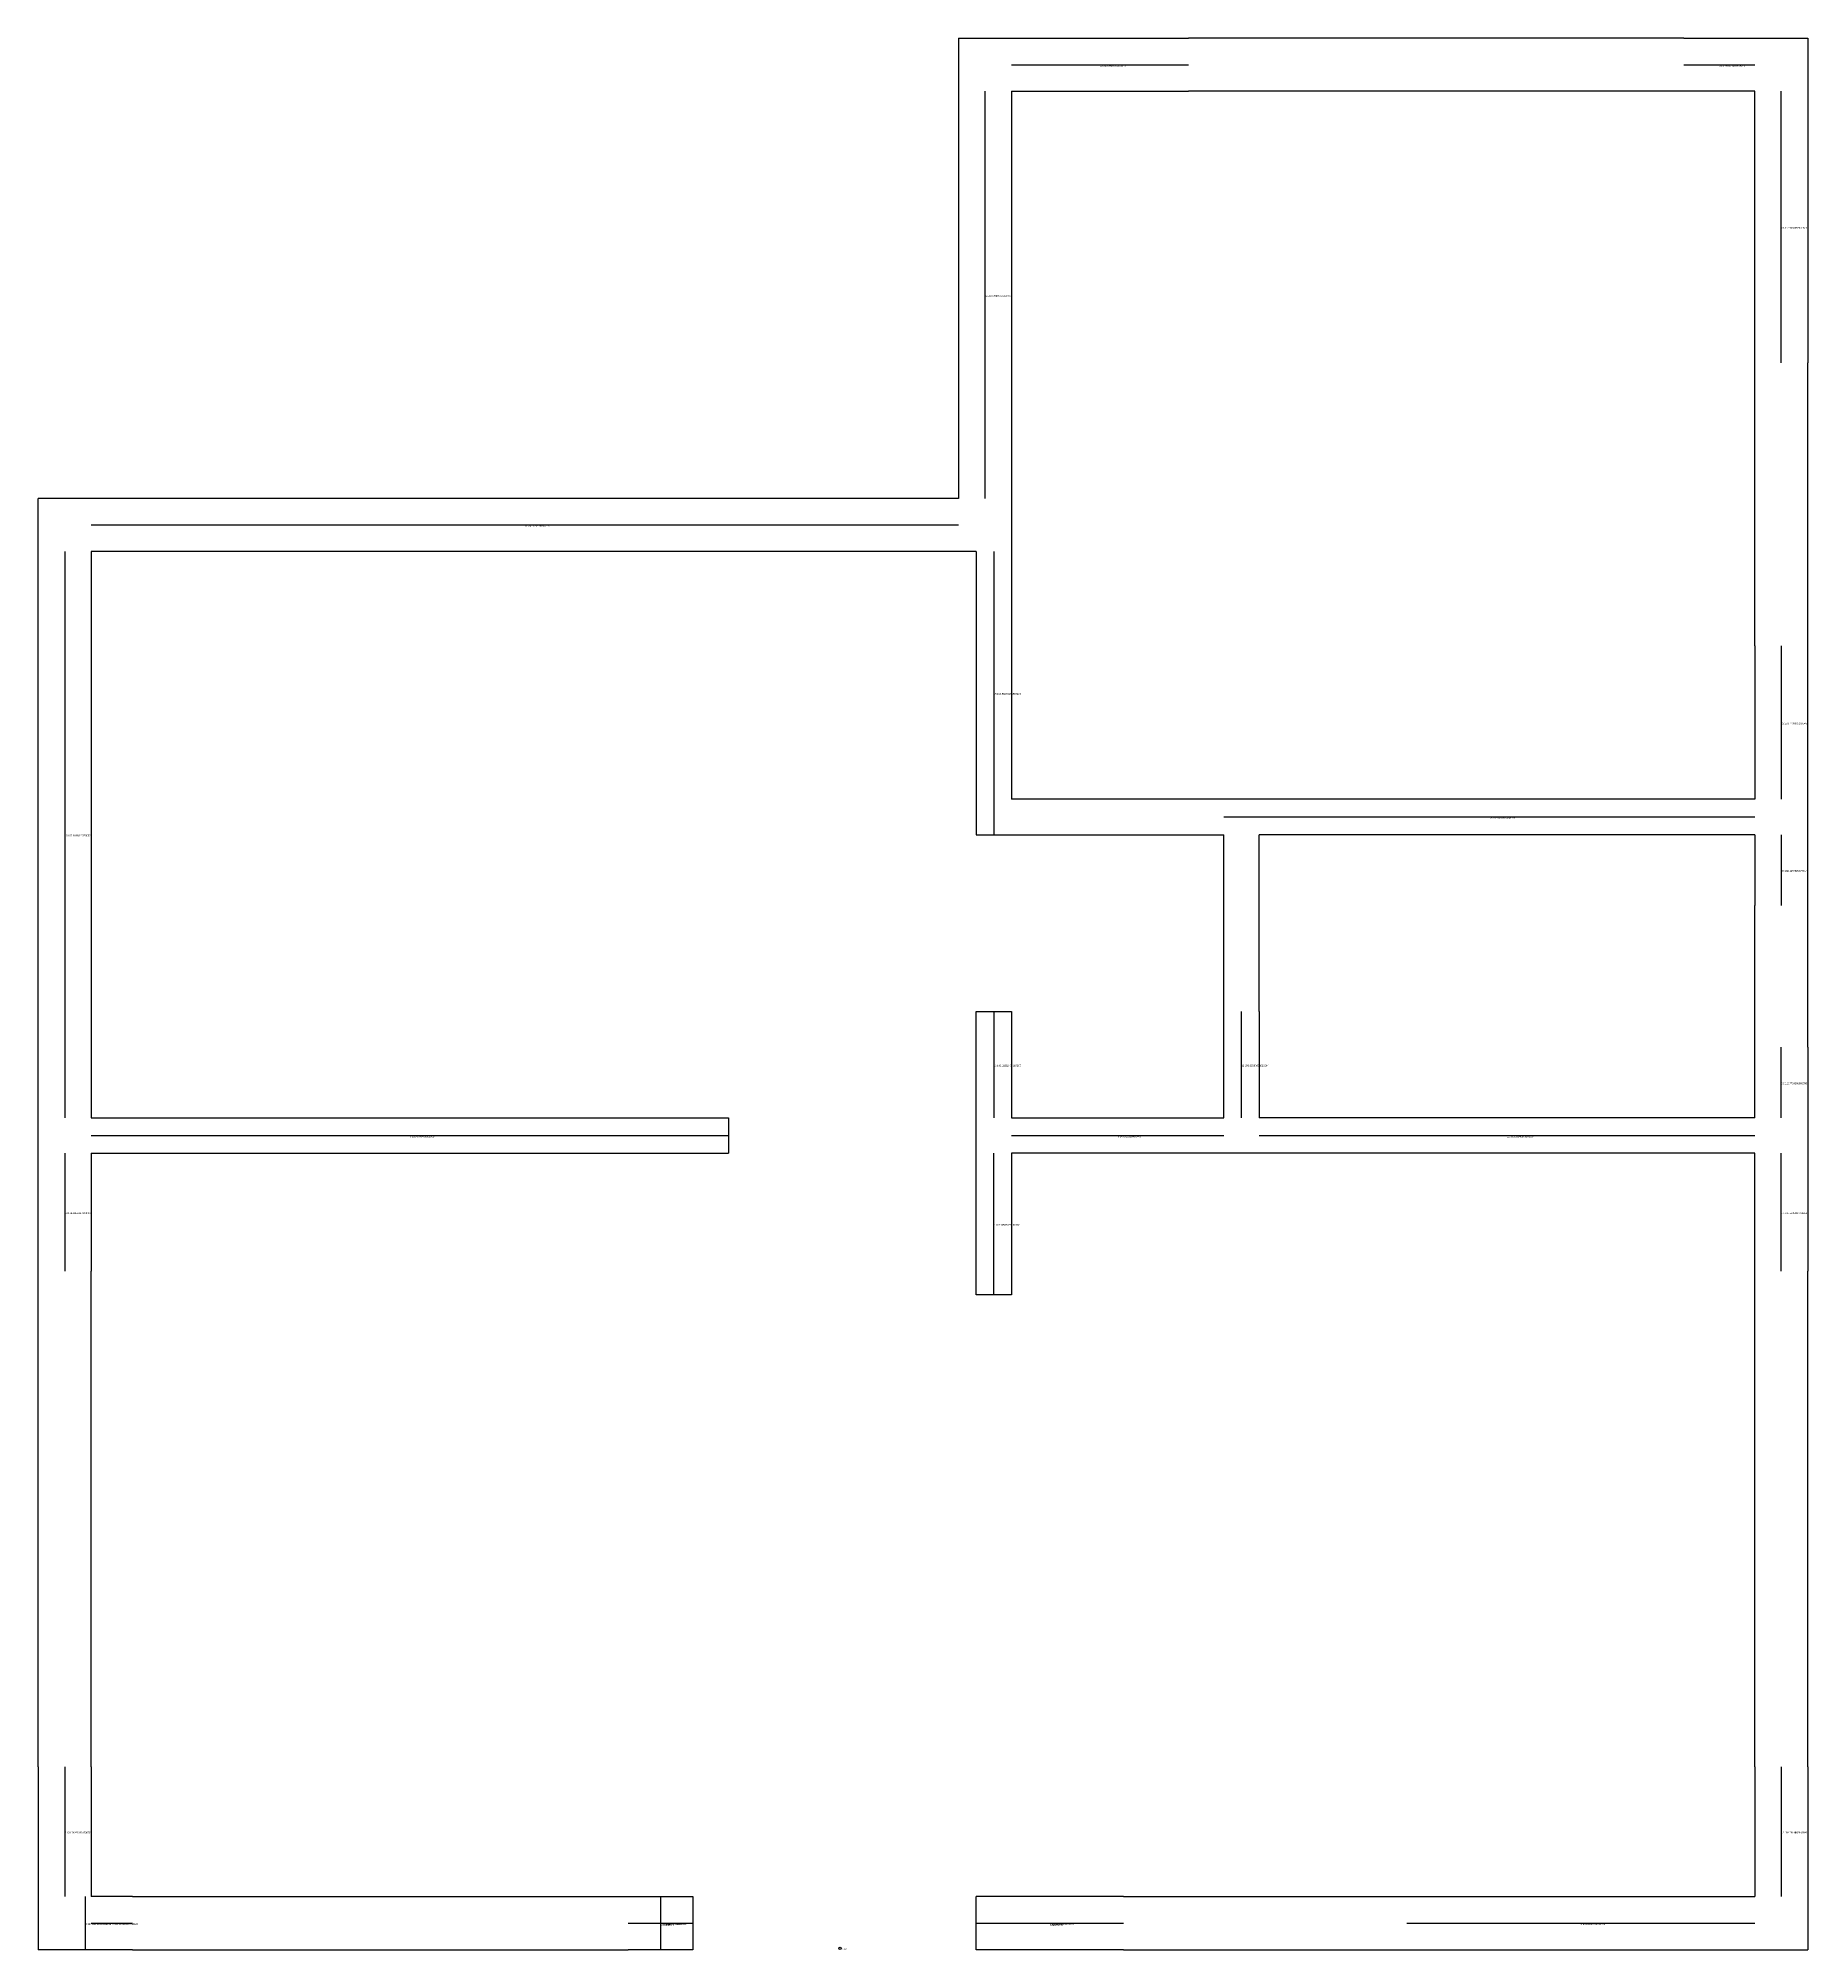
# Model space of a CAD drawing. Header units: metres. Extents: x 335 to 635, y 402 to 726.
import ezdxf

# ---------------------------------------------------------------- set-up
doc = ezdxf.new("R2010")
doc.units = ezdxf.units.M

msp = doc.modelspace()

# ---------------------------------------------------------------- linework, layer by layer
at = {"layer": 'centrelines'}
for p, q in [((500, 721.5), (530, 721.5)), ((614, 721.5), (626, 721.5)), ((495.5, 717), (495.5, 648)), ((630.5, 671), (630.5, 717)), ((344, 643.5), (491, 643.5)), ((339.5, 639), (339.5, 543)), ((497, 639), (497, 591)), ((630.5, 623), (630.5, 597)), ((536, 594), (626, 594)), ((630.5, 591), (630.5, 579)), ((497, 561), (497, 543)), ((539, 543), (539, 561)), ((630.5, 543), (630.5, 555)), ((344, 540), (452, 540)), ((500, 540), (536, 540)), ((542, 540), (626, 540)), ((339.5, 537), (339.5, 517)), ((497, 513), (497, 537)), ((630.5, 517), (630.5, 537)), ((339.5, 433), (339.5, 411)), ((630.5, 433), (630.5, 411)), ((343, 402), (343, 411)), ((440.5, 411), (440.5, 402)), ((344, 406.5), (351, 406.5)), ((435, 406.5), (446, 406.5)), ((494, 406.5), (519, 406.5)), ((567, 406.5), (626, 406.5))]:
    msp.add_line(p, q, dxfattribs=at)
at = {"layer": 'entity_location'}
msp.add_circle((470.95, 402.23), 0.2, dxfattribs=at)
at = {"layer": 'wall'}
for p, q in [((491, 726), (491, 648)), ((491, 726), (530, 726)), ((614, 726), (530, 726)), ((614, 726), (635, 726)), ((635, 726), (635, 671)), ((500, 717), (530, 717)), ((500, 717), (500, 597)), ((614, 717), (530, 717)), ((626, 717), (614, 717)), ((626, 671), (626, 717)), ((626, 623), (626, 671)), ((635, 623), (635, 671)), ((491, 648), (335, 648)), ((335, 517), (335, 648)), ((494, 639), (344, 639)), ((344, 639), (344, 543)), ((494, 639), (494, 591)), ((626, 623), (626, 597)), ((635, 579), (635, 623)), ((536, 597), (500, 597)), ((626, 597), (536, 597)), ((494, 591), (500, 591)), ((500, 591), (536, 591)), ((536, 561), (536, 591)), ((542, 561), (542, 591)), ((626, 591), (542, 591)), ((626, 591), (626, 579)), ((626, 555), (626, 579)), ((635, 555), (635, 579)), ((494, 537), (494, 561)), ((494, 561), (500, 561)), ((500, 561), (500, 543)), ((536, 543), (536, 561)), ((542, 561), (542, 543)), ((626, 543), (626, 555)), ((635, 555), (635, 517)), ((344, 543), (452, 543)), ((452, 543), (452, 537)), ((500, 543), (536, 543)), ((626, 543), (542, 543)), ((344, 537), (344, 517)), ((344, 537), (452, 537)), ((494, 513), (494, 537)), ((626, 537), (500, 537)), ((500, 537), (500, 513)), ((626, 517), (626, 537)), ((335, 433), (335, 517)), ((344, 433), (344, 517)), ((626, 433), (626, 517)), ((635, 433), (635, 517)), ((500, 513), (494, 513)), ((335, 433), (335, 402)), ((344, 433), (344, 411)), ((626, 433), (626, 411)), ((635, 433), (635, 402)), ((351, 411), (344, 411)), ((351, 411), (435, 411)), ((435, 411), (446, 411)), ((446, 411), (446, 402)), ((519, 411), (494, 411)), ((494, 402), (494, 411)), ((519, 411), (567, 411)), ((567, 411), (626, 411)), ((351, 402), (335, 402)), ((351, 402), (435, 402)), ((446, 402), (435, 402)), ((519, 402), (494, 402)), ((519, 402), (567, 402)), ((567, 402), (635, 402))]:
    msp.add_line(p, q, dxfattribs=at)

# ---------------------------------------------------------------- texts
at = {"layer": 'centrelines', "char_height": 0.3, "attachment_point": 1}
for s, insert in [('25 320.59268715723454', (515, 721.5)), ('26 349.8559266419546', (620, 721.5)), ('24 312.56308539418416', (630.5, 694)), ('22 246.99690732847657', (495.5, 682.5)), ('21 241.273775147716', (417.5, 643.5)), ('15 190.56275385563274', (497, 615)), ('23 251.77999052599492', (630.5, 610)), ('18 202.5061467048105', (581, 594)), ('16 192.6038547579093', (339.5, 591)), ('20 238.12876290770149', (630.5, 585)), ('10 143.16382484015207', (497, 552)), ('12 156.35893634923244', (539, 552)), ('19 212.77592888603908', (630.5, 549)), ('8 139.0708426323568', (398, 540)), ('9 140.803198401441', (518, 540)), ('11 155.01540863242317', (584, 540)), ('14 174.50503878090336', (339.5, 527)), ('4 113.79566878400418', (497, 525)), ('17 196.54353107043622', (630.5, 527)), ('7 131.74205186123675', (339.5, 422)), ('13 159.79148686435002', (630.5, 422)), ('6 127.94956864998119', (343, 406.5)), ('5 120.02568130750096', (347.5, 406.5)), ('2 30.449568649981188', (440.5, 406.5)), ('1 25.31296367147393', (440.5, 406.5)), ('0 23.44328346105052', (506.5, 406.5)), ('3 96.14546539768743', (596.5, 406.5))]:
    msp.add_mtext(s, dxfattribs=dict(at, insert=insert))
at = {"layer": 'chosen_line', "color": 3, "char_height": 0.5, "attachment_point": 1}
for insert in [(440.5, 406.5), (506.5, 406.5)]:
    msp.add_mtext('chosen', dxfattribs=dict(at, insert=insert))
at = {"layer": 'debug', "insert": (470.95, 402.23), "char_height": 0.2, "attachment_point": 1}
msp.add_mtext('470, 402', dxfattribs=at)

doc.saveas('drawing.dxf')
